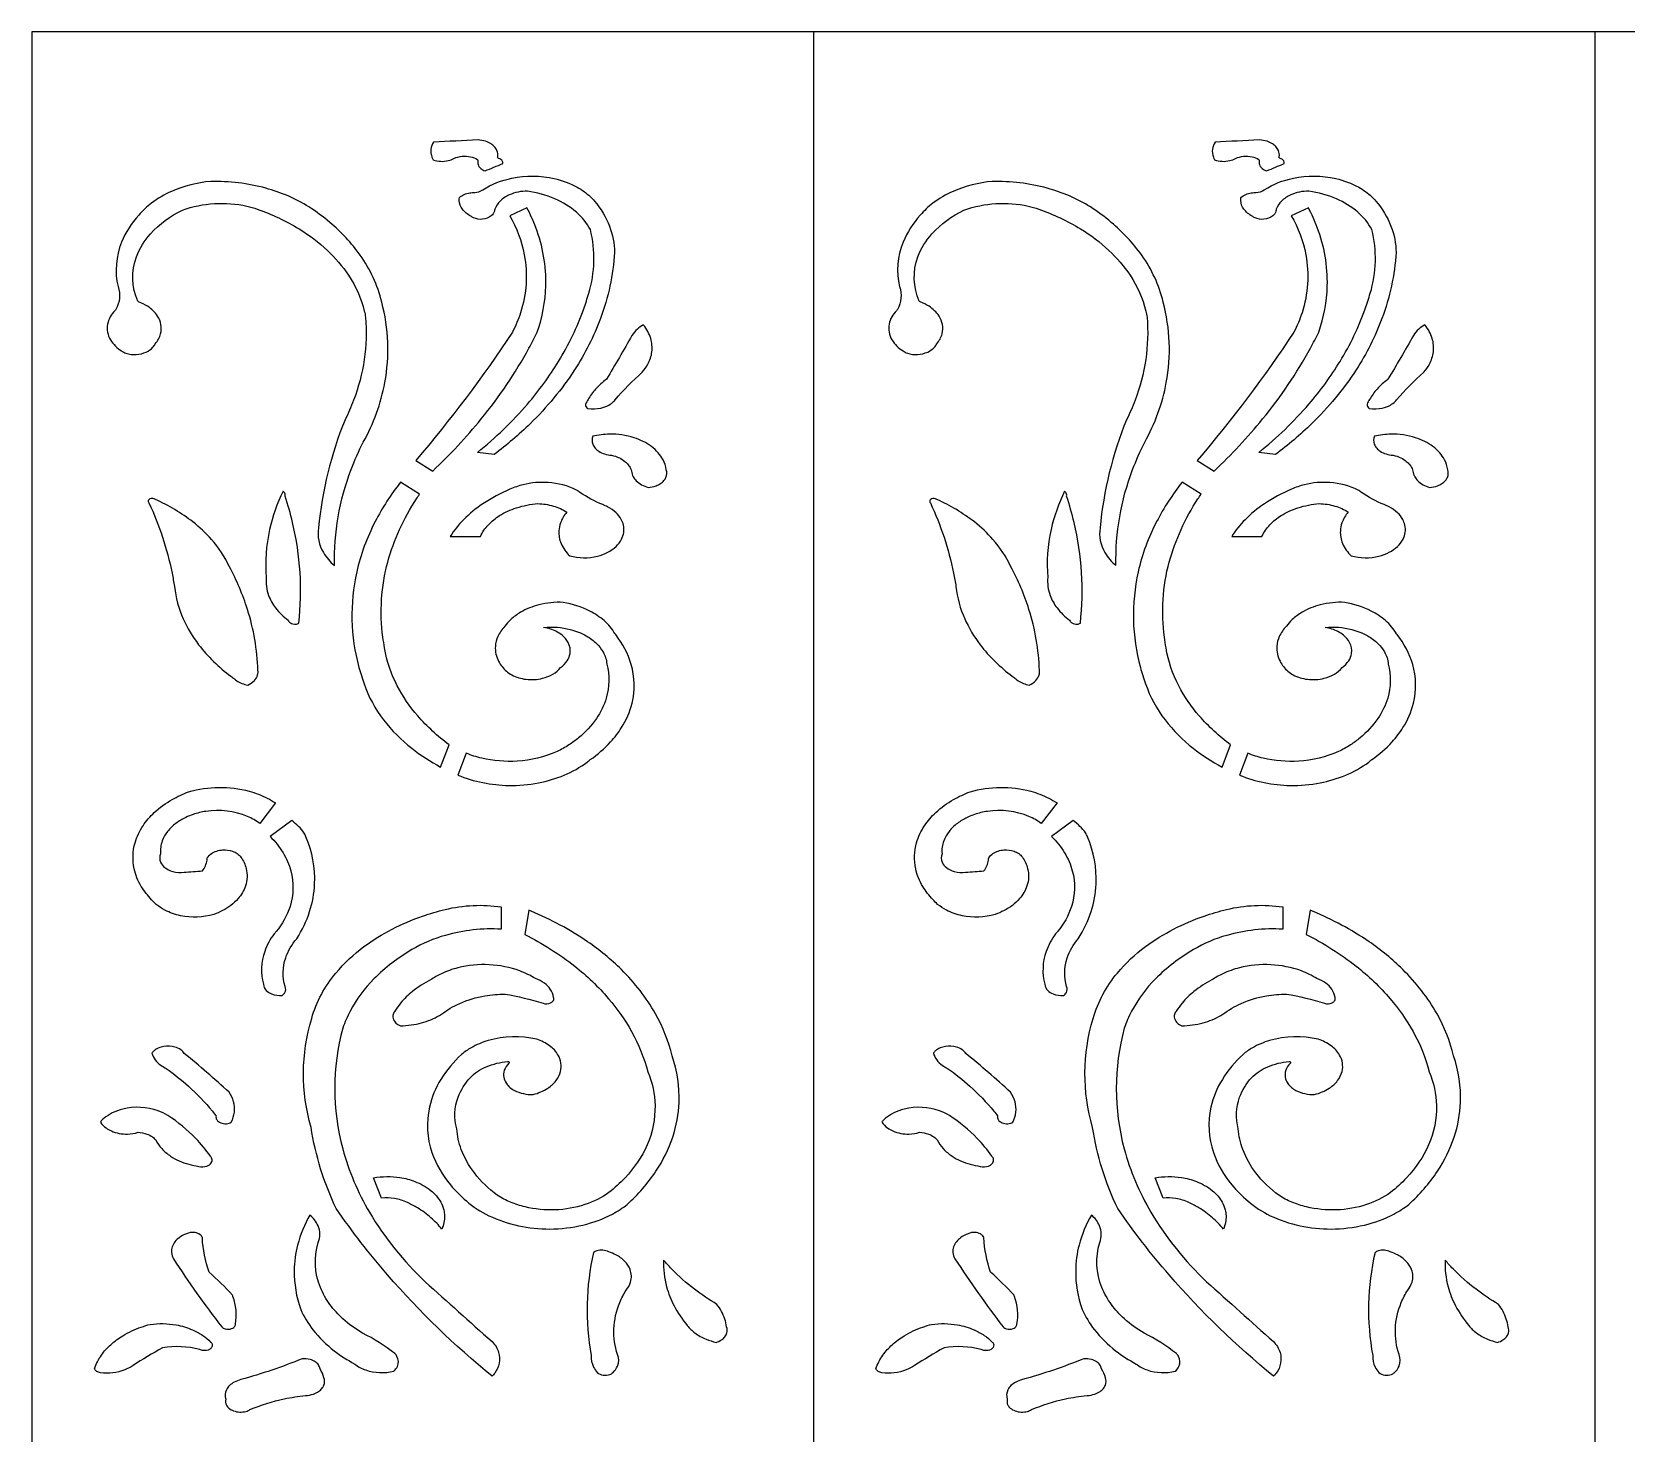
# Model space of a CAD drawing. Header units: millimetres. Extents: x -125 to 875, y -733 to 1267.
# Drawn here: x -125 to 385, y 819 to 1267 of the extents above; entities that cross this region are included whole.
import ezdxf

# ---------------------------------------------------------------- set-up
doc = ezdxf.new("R2010")
doc.units = ezdxf.units.MM
doc.layers.add('Image_1', color=70, linetype='Continuous')

msp = doc.modelspace()

# ---------------------------------------------------------------- linework, layer by layer
at = {"layer": 'Image_1'}
for p, q in [((125, 1267), (125, -733)), ((375, 1267), (375, -733))]:
    msp.add_line(p, q, dxfattribs=at)
msp.add_lwpolyline([(625, 1267), (375, 1267), (125, 1267), (-125, 1267), (-125, -733), (125, -733), (375, -733), (625, -733), (875, -733), (875, 1267)], close=True, dxfattribs=at)
for points in [[(3.49, 1231.68, 0.110267), (2.67, 1229.46, 0.126477), (2.99, 1226.87, 0.036632), (3.36, 1226.08, 0.149566), (8.21, 1225.81, 0.071802), (10.02, 1226.52, -0.153891), (15.33, 1227.01, -0.079981), (17.51, 1226.2, -0.210992), (17.64, 1225.55, 0.161896), (17.87, 1224.18, 0.100967), (18.59, 1223.3, 0.089523), (19.98, 1222.52, 0.008047), (25.64, 1224.89, 0.196588), (25.49, 1225.72, 0.105199), (25.05, 1226.18, 0.083709), (24.32, 1226.52, -0.141874), (24.06, 1226.72, -0.261528), (24.02, 1227.05, 0.147889), (23.77, 1229.03, 0.086127), (22.93, 1230.29, 0.059956), (21.92, 1231.13, 0.068041), (20.13, 1231.98, 0.066802), (17.72, 1232.41, 0.003026)], [(253.49, 1231.68, 0.110267), (252.67, 1229.46, 0.126477), (252.99, 1226.87, 0.036632), (253.36, 1226.08, 0.149566), (258.21, 1225.81, 0.071802), (260.02, 1226.52, -0.153891), (265.33, 1227.01, -0.079981), (267.51, 1226.2, -0.210992), (267.64, 1225.55, 0.161896), (267.87, 1224.18, 0.100967), (268.59, 1223.3, 0.089523), (269.98, 1222.52, 0.008047), (275.64, 1224.89, 0.196588), (275.49, 1225.72, 0.105199), (275.05, 1226.18, 0.083709), (274.32, 1226.52, -0.141874), (274.06, 1226.72, -0.261528), (274.02, 1227.05, 0.147889), (273.77, 1229.03, 0.086127), (272.93, 1230.29, 0.059956), (271.92, 1231.13, 0.068041), (270.13, 1231.98, 0.066802), (267.72, 1232.41, 0.003026)], [(-98.43, 1177.74, 0.15964), (-100.78, 1173.46, 0.188024), (-99.86, 1168.43, 0.113484), (-96.3, 1164.89, 0.028076), (-94.93, 1164.13, 0.174756), (-88.4, 1164.55, 0.098554), (-86.29, 1166.05, 0.077747), (-85.51, 1167.21, 0.115523), (-83.82, 1170.37, 0.212292), (-84.79, 1176.04, 0.106986), (-87.99, 1179.17, 0.054094), (-90.86, 1180.59, -0.235541), (-91.12, 1180.81, -0.194548), (-91.56, 1195.04, -0.090612), (-87.09, 1202.37, -0.091328), (-76.84, 1209.95, -0.141799), (-56.24, 1211.24, -0.038496), (-52.9, 1210.28, -0.052629), (-39.52, 1203.96, -0.050739), (-30.47, 1197.07, -0.054986), (-23.7, 1189.1, -0.089411), (-18.65, 1177.64, -0.015208), (-18.24, 1175.65, -0.111285), (-22.08, 1149.09, -0.025448), (-24.82, 1142.86, 0.074334), (-33.28, 1108.29, 0.177821), (-31.74, 1100.36, 0.082667), (-28.2, 1096.21, -0.095969), (-22.88, 1126.9, -0.026808), (-19, 1135.7, 0.08299), (-12.09, 1154.77, 0.110862), (-13.09, 1180.52, 0.096364), (-19.97, 1195.53, 0.063916), (-29.71, 1206.05, 0.030623), (-36.35, 1210.96, 0.074103), (-50.19, 1216.97, 0.071426), (-67.8, 1219.13, 0.082004), (-80.33, 1215.95, 0.056977), (-86.76, 1212.19, 0.058011), (-90.79, 1208.33, 0.087737), (-96.31, 1199.68, 0.155172), (-97.44, 1185.48, -0.221956), (-98.13, 1178.19, -0.060564)], [(19.25, 1216.48, -0.089065), (28.55, 1220.18, -0.106345), (42.11, 1220.06, -0.071452), (49.45, 1217.3, -0.05776), (53.66, 1214.26, -0.037183), (54.97, 1212.86, -0.082019), (59.78, 1204.8, -0.089705), (61.42, 1196.42, -0.072415), (56.89, 1175.24, -0.053728), (48.62, 1158.84, -0.055479), (34.4, 1141.62, -0.031633), (22.85, 1131.72), (17.54, 1132.44, 0.04591), (33.53, 1147.89, 0.039673), (43.49, 1161.55, 0.052074), (51.53, 1178.34, 0.015428), (53.14, 1183.35, 0.136106), (53.66, 1203.71, 0.094954), (49.18, 1209.29, 0.077046), (42.31, 1213.55, 0.065384), (33.51, 1216.03, 0.108568), (27.7, 1214.81, 0.086012), (24.78, 1212.84, 0.110294), (23.1, 1210.24, 0.040332), (22.94, 1209.62, -0.169192), (21.97, 1208.12, -0.141817), (19.15, 1207.03, -0.123283), (16.31, 1207.47, -0.063544), (15.37, 1208.04, -0.110591), (12.73, 1210.23, -0.157514), (11.72, 1213.08, -0.049264), (11.79, 1213.98, -0.14882), (15.08, 1215.5, -0.05339), (16.65, 1215.55, 0.116887)], [(151.57, 1177.74, 0.15964), (149.22, 1173.46, 0.188024), (150.14, 1168.43, 0.113484), (153.7, 1164.89, 0.028076), (155.07, 1164.13, 0.174756), (161.6, 1164.55, 0.098554), (163.71, 1166.05, 0.077747), (164.49, 1167.21, 0.115523), (166.18, 1170.37, 0.212292), (165.21, 1176.04, 0.106986), (162.01, 1179.17, 0.054094), (159.14, 1180.59, -0.235541), (158.88, 1180.81, -0.194548), (158.44, 1195.04, -0.090612), (162.91, 1202.37, -0.091328), (173.16, 1209.95, -0.141799), (193.76, 1211.24, -0.038496), (197.1, 1210.28, -0.052629), (210.48, 1203.96, -0.050739), (219.53, 1197.07, -0.054986), (226.3, 1189.1, -0.089411), (231.35, 1177.64, -0.015208), (231.76, 1175.65, -0.111285), (227.92, 1149.09, -0.025448), (225.18, 1142.86, 0.074334), (216.72, 1108.29, 0.177821), (218.26, 1100.36, 0.082667), (221.8, 1096.21, -0.095969), (227.12, 1126.9, -0.026808), (231, 1135.7, 0.08299), (237.91, 1154.77, 0.110862), (236.91, 1180.52, 0.096364), (230.03, 1195.53, 0.063916), (220.29, 1206.05, 0.030623), (213.65, 1210.96, 0.074103), (199.81, 1216.97, 0.071426), (182.2, 1219.13, 0.082004), (169.67, 1215.95, 0.056977), (163.24, 1212.19, 0.058011), (159.21, 1208.33, 0.087737), (153.69, 1199.68, 0.155172), (152.56, 1185.48, -0.221956), (151.87, 1178.19, -0.060564)], [(269.25, 1216.48, -0.089065), (278.55, 1220.18, -0.106345), (292.11, 1220.06, -0.071452), (299.45, 1217.3, -0.05776), (303.66, 1214.26, -0.037183), (304.97, 1212.86, -0.082019), (309.78, 1204.8, -0.089705), (311.42, 1196.42, -0.072415), (306.89, 1175.24, -0.053728), (298.62, 1158.84, -0.055479), (284.4, 1141.62, -0.031633), (272.85, 1131.72), (267.54, 1132.44, 0.04591), (283.53, 1147.89, 0.039673), (293.49, 1161.55, 0.052074), (301.53, 1178.34, 0.015428), (303.14, 1183.35, 0.136106), (303.66, 1203.71, 0.094954), (299.18, 1209.29, 0.077046), (292.31, 1213.55, 0.065384), (283.51, 1216.03, 0.108568), (277.7, 1214.81, 0.086012), (274.78, 1212.84, 0.110294), (273.1, 1210.24, 0.040332), (272.94, 1209.62, -0.169192), (271.97, 1208.12, -0.141817), (269.15, 1207.03, -0.123283), (266.31, 1207.47, -0.063544), (265.37, 1208.04, -0.110591), (262.73, 1210.23, -0.157514), (261.72, 1213.08, -0.049264), (261.79, 1213.98, -0.14882), (265.08, 1215.5, -0.05339), (266.65, 1215.55, 0.116887)], [(27.86, 1208.18, -0.08513), (32.52, 1195.68, -0.126091), (31.32, 1177.14, -0.040789), (28.72, 1170.89, -0.030613), (-2.2, 1129.87), (3.22, 1126.47, 0.033616), (18.73, 1143.13, 0.046805), (34.02, 1165.81, 0.010413), (36.67, 1170.93, 0.077779), (39.41, 1185.68, 0.096863), (36.21, 1204.4, 0.031829), (33.35, 1210.71)], [(277.86, 1208.18, -0.08513), (282.52, 1195.68, -0.126091), (281.32, 1177.14, -0.040789), (278.72, 1170.89, -0.030613), (247.8, 1129.87), (253.22, 1126.47, 0.033616), (268.73, 1143.13, 0.046805), (284.02, 1165.81, 0.010413), (286.67, 1170.93, 0.077779), (289.41, 1185.68, 0.096863), (286.21, 1204.4, 0.031829), (283.35, 1210.71)], [(52.84, 1146.49, 0.093973), (57.01, 1146.62, 0.071978), (59.58, 1147.58, 0.067093), (61.11, 1148.71, 0.02955), (61.59, 1149.23, -0.037813), (70.28, 1158.1, 0.057946), (72.05, 1160.62, 0.097455), (73.34, 1164.62, 0.102848), (72.97, 1168.92, 0.093443), (70.69, 1173.18), (70.62, 1173.26, 0.054639), (68.69, 1171.89, 0.081138), (66.97, 1169.85, -0.007555), (58.79, 1155.84, 0.046705), (55.32, 1152.65, 0.050167), (52.91, 1149.36, 0.02265), (52.12, 1147.87, 0.199552), (52.35, 1146.96, 0.091391)], [(302.84, 1146.49, 0.093973), (307.01, 1146.62, 0.071978), (309.58, 1147.58, 0.067093), (311.11, 1148.71, 0.02955), (311.59, 1149.23, -0.037813), (320.28, 1158.1, 0.057946), (322.05, 1160.62, 0.097455), (323.34, 1164.62, 0.102848), (322.97, 1168.92, 0.093443), (320.69, 1173.18), (320.62, 1173.26, 0.054639), (318.69, 1171.89, 0.081138), (316.97, 1169.85, -0.007555), (308.79, 1155.84, 0.046705), (305.32, 1152.65, 0.050167), (302.91, 1149.36, 0.02265), (302.12, 1147.87, 0.199552), (302.35, 1146.96, 0.091391)], [(60.47, 1131.54, -0.057887), (62.97, 1130.67, -0.056768), (64.69, 1129.56, -0.052852), (65.78, 1128.47, -0.062664), (66.53, 1127.23, -0.041518), (66.82, 1126.43, 0.105275), (67.38, 1124.61, 0.070793), (68.34, 1123.35, 0.07152), (70.05, 1122.08, 0.056823), (72.14, 1121.22, 0.078487), (74.7, 1121.74, 0.055454), (76.1, 1122.46, 0.068734), (77.2, 1123.42, 0.071921), (77.83, 1124.43, 0.187538), (77.94, 1126.83, 0.088772), (76.91, 1130.08, 0.059001), (75.36, 1132.32, 0.050863), (73.22, 1134.29, 0.04558), (70.57, 1135.93, 0.038455), (67.63, 1137.14, 0.081453), (59.78, 1138.26, 0.055838), (54.46, 1137.57, 0.188443), (54.43, 1135.06, 0.091293), (55.21, 1133.77, 0.069067), (56.36, 1132.79, 0.069057), (58.19, 1131.94, 0.0638)], [(310.47, 1131.54, -0.057887), (312.97, 1130.67, -0.056768), (314.69, 1129.56, -0.052852), (315.78, 1128.47, -0.062664), (316.53, 1127.23, -0.041518), (316.82, 1126.43, 0.105275), (317.38, 1124.61, 0.070793), (318.34, 1123.35, 0.07152), (320.05, 1122.08, 0.056823), (322.14, 1121.22, 0.078487), (324.7, 1121.74, 0.055454), (326.1, 1122.46, 0.068734), (327.2, 1123.42, 0.071921), (327.83, 1124.43, 0.187538), (327.94, 1126.83, 0.088772), (326.91, 1130.08, 0.059001), (325.36, 1132.32, 0.050863), (323.22, 1134.29, 0.04558), (320.57, 1135.93, 0.038455), (317.63, 1137.14, 0.081453), (309.78, 1138.26, 0.055838), (304.46, 1137.57, 0.188443), (304.43, 1135.06, 0.091293), (305.21, 1133.77, 0.069067), (306.36, 1132.79, 0.069057), (308.19, 1131.94, 0.0638)], [(8.46, 1038.89, -0.054957), (-1.56, 1048.12, -0.057597), (-8.11, 1057.75, -0.078164), (-12.19, 1069.84, -0.006724), (-12.71, 1073.25, -0.098911), (-11.16, 1097.34, -0.077701), (-1.99, 1117.54, -0.005966), (-0.97, 1119.06), (-7.03, 1122.9, 0.048899), (-15.18, 1110.27, 0.064722), (-21.09, 1094.18, 0.122448), (-20.39, 1063.63, 0.018773), (-18.72, 1058.37, 0.082454), (-12.5, 1046.82, 0.063246), (-3.48, 1037.76, 0.042867), (5.74, 1031.74)], [(18.48, 1105.53, -0.081858), (21.06, 1109.29, -0.062938), (24.6, 1112.18, -0.063371), (30.02, 1114.69, -0.059693), (36.83, 1116.02, -0.067383), (41.84, 1115.26, -0.079232), (46.12, 1113.29, 0.094889), (44.09, 1109.84, 0.06961), (43.58, 1107.33, 0.111251), (44.27, 1103.29, 0.099375), (47.04, 1099.32, 0.128005), (55.94, 1099.23, 0.05619), (59.22, 1100.47, 0.067281), (61.87, 1102.33, 0.082797), (63.63, 1104.63, 0.177124), (64.23, 1109.15, 0.068978), (63.52, 1110.99, 0.077775), (61.89, 1113.09, 0.069553), (59.19, 1114.99, 0.029101), (57.61, 1115.7, -0.055639), (50.31, 1119.63, -0.009316), (49.27, 1120.38, 0.094701), (40.18, 1122.77, 0.077466), (32.12, 1122.09, 0.047611), (27.95, 1120.63, 0.049141), (19.27, 1115.97, 0.048807), (13.12, 1110.89, 0.052982), (8.82, 1105.53)], [(258.46, 1038.89, -0.054957), (248.44, 1048.12, -0.057597), (241.89, 1057.75, -0.078164), (237.81, 1069.84, -0.006724), (237.29, 1073.25, -0.098911), (238.84, 1097.34, -0.077701), (248.01, 1117.54, -0.005966), (249.03, 1119.06), (242.97, 1122.9, 0.048899), (234.82, 1110.27, 0.064722), (228.91, 1094.18, 0.122448), (229.61, 1063.63, 0.018773), (231.28, 1058.37, 0.082454), (237.5, 1046.82, 0.063246), (246.52, 1037.76, 0.042867), (255.74, 1031.74)], [(268.48, 1105.53, -0.081858), (271.06, 1109.29, -0.062938), (274.6, 1112.18, -0.063371), (280.02, 1114.69, -0.059693), (286.83, 1116.02, -0.067383), (291.84, 1115.26, -0.079232), (296.12, 1113.29, 0.094889), (294.09, 1109.84, 0.06961), (293.58, 1107.33, 0.111251), (294.27, 1103.29, 0.099375), (297.04, 1099.32, 0.128005), (305.94, 1099.23, 0.05619), (309.22, 1100.47, 0.067281), (311.87, 1102.33, 0.082797), (313.63, 1104.63, 0.177124), (314.23, 1109.15, 0.068978), (313.52, 1110.99, 0.077775), (311.89, 1113.09, 0.069553), (309.19, 1114.99, 0.029101), (307.61, 1115.7, -0.055639), (300.31, 1119.63, -0.009316), (299.27, 1120.38, 0.094701), (290.18, 1122.77, 0.077466), (282.12, 1122.09, 0.047611), (277.95, 1120.63, 0.049141), (269.27, 1115.97, 0.048807), (263.12, 1110.89, 0.052982), (258.82, 1105.53)], [(-85.48, 1117.35, 0.303328), (-87.28, 1117.52, 0.120825), (-87.63, 1117.25, 0.370747), (-87.57, 1116.3, -0.058764), (-80.17, 1093.83, -0.011235), (-79.39, 1089.48, 0.074727), (-76.58, 1079.18, 0.057263), (-71.67, 1070.89, 0.066797), (-61.36, 1060.79, 0.00594), (-60.23, 1059.96, 0.11659), (-56.89, 1058.18, 0.025508), (-55.93, 1057.98, 0.095848), (-53.82, 1059.46, 0.120749), (-52.79, 1061.24, 0.099627), (-52.68, 1062.68, 0.067735), (-56.03, 1082.19, 0.045689), (-61.79, 1095.84, 0.071798), (-67.54, 1104.55, 0.044754), (-73.47, 1110.16, 0.059596)], [(-39.59, 1077.74, 0.085377), (-41.6, 1110, 0.021843), (-43.97, 1118.38, 0.219254), (-44.27, 1119.62, 0.059344), (-44.61, 1119.98, 0.060306), (-48.97, 1107.72, 0.076667), (-50, 1092.44, 0.112935), (-49.26, 1086.64, 0.072545), (-47.05, 1082.65, 0.068547), (-43.01, 1078.71, 0.161991), (-42.32, 1077.91, 0.160698), (-40.55, 1077.48, 0.096034)], [(164.52, 1117.35, 0.303328), (162.72, 1117.52, 0.120825), (162.37, 1117.25, 0.370747), (162.43, 1116.3, -0.058764), (169.83, 1093.83, -0.011235), (170.61, 1089.48, 0.074727), (173.42, 1079.18, 0.057263), (178.33, 1070.89, 0.066797), (188.64, 1060.79, 0.00594), (189.77, 1059.96, 0.11659), (193.11, 1058.18, 0.025508), (194.07, 1057.98, 0.095848), (196.18, 1059.46, 0.120749), (197.21, 1061.24, 0.099627), (197.32, 1062.68, 0.067735), (193.97, 1082.19, 0.045689), (188.21, 1095.84, 0.071798), (182.46, 1104.55, 0.044754), (176.53, 1110.16, 0.059596)], [(210.41, 1077.74, 0.085377), (208.4, 1110, 0.021843), (206.03, 1118.38, 0.219254), (205.73, 1119.62, 0.059344), (205.39, 1119.98, 0.060306), (201.03, 1107.72, 0.076667), (200, 1092.44, 0.112935), (200.74, 1086.64, 0.072545), (202.95, 1082.65, 0.068547), (206.99, 1078.71, 0.161991), (207.68, 1077.91, 0.160698), (209.45, 1077.48, 0.096034)], [(13.94, 1036.15), (11.28, 1029.15, 0.09224), (27.54, 1025.85, 0.051859), (37.1, 1026.69, 0.052476), (45.29, 1029.15, 0.06521), (52.65, 1033.33, 0.010468), (53.62, 1034.1, 0.055445), (60.15, 1039.79, 0.045156), (63.62, 1044.35, 0.082379), (66.98, 1052.17, 0.130872), (66.73, 1064.59, 0.092097), (61.79, 1074.1), (61.58, 1074.36, 0.081564), (58.04, 1078.58, 0.059306), (53.48, 1081.65, 0.073527), (44.99, 1084.44, 0.074215), (37.15, 1083.62, 0.070612), (31.34, 1081.26, 0.054372), (28.19, 1078.92, 0.05147), (26.32, 1076.77, 0.088505), (24.05, 1073.51, 0.08946), (23.26, 1070.39, 0.139758), (24.31, 1065.57, 0.087314), (26.79, 1062.37, 0.057734), (28.52, 1061.22, 0.088166), (33.06, 1059.82, 0.092658), (38.4, 1060.14, 0.074688), (41.66, 1061.46, 0.099853), (44.14, 1063.6, 0.09158), (46.25, 1065.76, 0.109071), (47.16, 1068.06, 0.167743), (46.54, 1071.63, 0.101777), (44.59, 1073.95, 0.090152), (40.88, 1075.91, 0.039388), (38.72, 1076.42, -0.0866), (47.25, 1075.76, -0.064956), (52.35, 1073.72, -0.066726), (55.68, 1071.2, -0.06473), (57.71, 1068.56, -0.107955), (58.92, 1064.7, -0.135593), (58.74, 1053.81, -0.075919), (55.6, 1047.27, -0.06848), (49.88, 1041.08, -0.029144), (46.81, 1038.81, -0.037814), (43.02, 1036.72, -0.088851), (30.25, 1033.61, -0.073327), (18.91, 1034.57, -0.037957)], [(263.94, 1036.15), (261.28, 1029.15, 0.09224), (277.54, 1025.85, 0.051859), (287.1, 1026.69, 0.052476), (295.29, 1029.15, 0.06521), (302.65, 1033.33, 0.010468), (303.62, 1034.1, 0.055445), (310.15, 1039.79, 0.045156), (313.62, 1044.35, 0.082379), (316.98, 1052.17, 0.130872), (316.73, 1064.59, 0.092097), (311.79, 1074.1), (311.58, 1074.36, 0.081564), (308.04, 1078.58, 0.059306), (303.48, 1081.65, 0.073527), (294.99, 1084.44, 0.074215), (287.15, 1083.62, 0.070612), (281.34, 1081.26, 0.054372), (278.19, 1078.92, 0.05147), (276.32, 1076.77, 0.088505), (274.05, 1073.51, 0.08946), (273.26, 1070.39, 0.139758), (274.31, 1065.57, 0.087314), (276.79, 1062.37, 0.057734), (278.52, 1061.22, 0.088166), (283.06, 1059.82, 0.092658), (288.4, 1060.14, 0.074688), (291.66, 1061.46, 0.099853), (294.14, 1063.6, 0.09158), (296.25, 1065.76, 0.109071), (297.16, 1068.06, 0.167743), (296.54, 1071.63, 0.101777), (294.59, 1073.95, 0.090152), (290.88, 1075.91, 0.039388), (288.72, 1076.42, -0.0866), (297.25, 1075.76, -0.064956), (302.35, 1073.72, -0.066726), (305.68, 1071.2, -0.06473), (307.71, 1068.56, -0.107955), (308.92, 1064.7, -0.135593), (308.74, 1053.81, -0.075919), (305.6, 1047.27, -0.06848), (299.88, 1041.08, -0.029144), (296.81, 1038.81, -0.037814), (293.02, 1036.72, -0.088851), (280.25, 1033.61, -0.073327), (268.91, 1034.57, -0.037957)], [(-47.05, 1020.23), (-52.08, 1013.67, 0.059479), (-56.02, 1015.94, 0.135698), (-69.33, 1017.54, 0.04559), (-73.44, 1016.55, 0.027667), (-75.77, 1015.61, 0.048701), (-78.93, 1013.71, 0.064552), (-81.61, 1011.1, 0.076088), (-83.29, 1008.11, 0.11284), (-83.84, 1003.98, 0.207076), (-83.81, 1001.27, 0.121353), (-82.45, 999.57, 0.09827), (-79.94, 998.33, 0.100166), (-76.33, 998.09, 0.006338), (-70.45, 998.5, 0.117704), (-68.97, 1001.97, 0.022626), (-68.89, 1002.66, -0.103264), (-67.58, 1004.04, -0.125183), (-64.02, 1005.22, -0.103859), (-60.78, 1004.79, -0.0629), (-59.3, 1004.04, -0.095556), (-58.14, 1002.89, -0.094581), (-56.46, 999.25, -0.142491), (-56.68, 993.67, -0.097268), (-59.04, 989.63, -0.050581), (-61.35, 987.47, -0.073056), (-66.81, 984.55, -0.121424), (-77.44, 984.17, -0.070182), (-82.43, 985.93, -0.056137), (-85.24, 987.8, -0.042541), (-86.71, 989.29, -0.059628), (-90.01, 993.54, -0.084016), (-92.27, 999.18, -0.123467), (-92, 1007.52, -0.077992), (-89.44, 1012.97, -0.058495), (-85.86, 1017.16, -0.058396), (-80.15, 1021.34, -0.038783), (-74.87, 1023.81, -0.06836), (-65.2, 1025.23, -0.069094), (-55.48, 1023.99, -0.051204), (-49.69, 1021.77, -0.029346)], [(202.95, 1020.23), (197.92, 1013.67, 0.059479), (193.98, 1015.94, 0.135698), (180.67, 1017.54, 0.04559), (176.56, 1016.55, 0.027667), (174.23, 1015.61, 0.048701), (171.07, 1013.71, 0.064552), (168.39, 1011.1, 0.076088), (166.71, 1008.11, 0.11284), (166.16, 1003.98, 0.207076), (166.19, 1001.27, 0.121353), (167.55, 999.57, 0.09827), (170.06, 998.33, 0.100166), (173.67, 998.09, 0.006338), (179.55, 998.5, 0.117704), (181.03, 1001.97, 0.022626), (181.11, 1002.66, -0.103264), (182.42, 1004.04, -0.125183), (185.98, 1005.22, -0.103859), (189.22, 1004.79, -0.0629), (190.7, 1004.04, -0.095556), (191.86, 1002.89, -0.094581), (193.54, 999.25, -0.142491), (193.32, 993.67, -0.097268), (190.96, 989.63, -0.050581), (188.65, 987.47, -0.073056), (183.19, 984.55, -0.121424), (172.56, 984.17, -0.070182), (167.57, 985.93, -0.056137), (164.76, 987.8, -0.042541), (163.29, 989.29, -0.059628), (159.99, 993.54, -0.084016), (157.73, 999.18, -0.123467), (158, 1007.52, -0.077992), (160.56, 1012.97, -0.058495), (164.14, 1017.16, -0.058396), (169.85, 1021.34, -0.038783), (175.13, 1023.81, -0.06836), (184.8, 1025.23, -0.069094), (194.52, 1023.99, -0.051204), (200.31, 1021.77, -0.029346)], [(-41.88, 1014.58), (-48.79, 1009.51, -0.059393), (-44.65, 1004.3, -0.071913), (-42.16, 998.52, -0.143646), (-42.42, 987.08, -0.091587), (-46.86, 979.09, -0.008817), (-47.49, 978.35, 0.077128), (-50.53, 972.74, 0.151919), (-50.95, 962.2, 0.172335), (-50.02, 960.27, 0.104695), (-48.33, 959.14, 0.116319), (-44.98, 958.62, 0.118521), (-44.05, 959.61, 0.241481), (-43.98, 961.47, -0.152981), (-43.81, 970.66, -0.093098), (-40.27, 976.8, 0.062877), (-36.16, 985.47, 0.066776), (-34.54, 994.3, 0.111102), (-37.32, 1009.37, 0.009199), (-37.87, 1010.61, 0.07999)], [(208.12, 1014.58), (201.21, 1009.51, -0.059393), (205.35, 1004.3, -0.071913), (207.84, 998.52, -0.143646), (207.58, 987.08, -0.091587), (203.14, 979.09, -0.008817), (202.51, 978.35, 0.077128), (199.47, 972.74, 0.151919), (199.05, 962.2, 0.172335), (199.98, 960.27, 0.104695), (201.67, 959.14, 0.116319), (205.02, 958.62, 0.118521), (205.95, 959.61, 0.241481), (206.02, 961.47, -0.152981), (206.19, 970.66, -0.093098), (209.73, 976.8, 0.062877), (213.84, 985.47, 0.066776), (215.46, 994.3, 0.111102), (212.68, 1009.37, 0.009199), (212.13, 1010.61, 0.07999)], [(25.17, 979.84, 0.084028), (7.32, 977.88, 0.067257), (-3.44, 973.3, 0.064616), (-15.57, 963.95, 0.073833), (-23.18, 953.64, 0.039463), (-25.54, 948.17, 0.132085), (-25.57, 909.54, 0.06547), (-17.02, 889.26, 0.067942), (0.8, 867.03, 0.000925), (22.2, 847.86, -0.123426), (24.32, 844.38, -0.230352), (23.09, 837.79, -0.034525), (22.23, 836.77, -0.042638), (-11.2, 869.19, -0.028002), (-27.64, 890.46, -0.07434), (-35.67, 916.43, -0.145875), (-35.49, 951.31, -0.104466), (-27.76, 965.8, -0.058643), (-18.76, 974.3, -0.075458), (-0.01, 984.02, -0.021133), (7.18, 986.15, -0.096863), (25.17, 986.98)], [(10.92, 915.96, -0.156835), (11.37, 926.08, -0.088613), (15.16, 932.31, -0.095635), (20.34, 935.79, -0.077895), (27.18, 937.53, -0.291366), (27.65, 937.28, -0.326567), (27.59, 936.94, 0.125417), (26.12, 934.68, 0.240178), (26.79, 930.49, 0.124462), (29.35, 928.27, 0.131498), (35.36, 926.96, 0.081729), (40.05, 928.97, 0.079414), (42.7, 931.39, 0.109989), (44.13, 934.3, 0.19774), (43.34, 939.56, 0.105602), (40.63, 942.53, 0.077588), (36.53, 944.62, 0.128905), (20.96, 944.21, 0.057579), (15.48, 941.88, 0.045985), (12.46, 939.76, 0.068526), (5.83, 931.79, 0.084641), (2.19, 922.86, 0.136632), (2.96, 908.38, 0.092155), (8.9, 897.99, 0.043539), (13.99, 892.91, 0.06507), (21.18, 888.16, 0.111366), (40.66, 883.9, 0.056244), (51.28, 885.17, 0.063062), (60.72, 888.7, 0.044198), (65.47, 891.78, 0.061696), (74.65, 902.4, 0.066095), (80, 913.33, 0.06976), (82.03, 924.39, 0.092522), (79.81, 939.29, 0.06781), (74.52, 952.73, 0.070017), (63.57, 966.93, 0.043278), (52.78, 975.83, 0.050633), (34.72, 985.59), (33.93, 985.91), (32.66, 978.19, -0.049378), (48.64, 968.02, -0.048397), (59.49, 957.61, -0.048071), (66.84, 947.07, -0.064192), (72.04, 934.16, -0.094395), (74.35, 923.4, -0.106743), (71.83, 910.84, -0.084542), (64.76, 900.29, -0.037472), (59.61, 895.59, -0.079356), (51.93, 891.71, -0.138679), (32.76, 890.99, -0.038383), (28.11, 892.48, -0.043915), (23.88, 894.68, -0.068845), (16.55, 901.85, -0.075401), (12.37, 909.38, -0.068236)], [(275.17, 979.84, 0.084028), (257.32, 977.88, 0.067257), (246.56, 973.3, 0.064616), (234.43, 963.95, 0.073833), (226.82, 953.64, 0.039463), (224.46, 948.17, 0.132085), (224.43, 909.54, 0.06547), (232.98, 889.26, 0.067942), (250.8, 867.03, 0.000925), (272.2, 847.86, -0.123426), (274.32, 844.38, -0.230352), (273.09, 837.79, -0.034525), (272.23, 836.77, -0.042638), (238.8, 869.19, -0.028002), (222.36, 890.46, -0.07434), (214.33, 916.43, -0.145875), (214.51, 951.31, -0.104466), (222.24, 965.8, -0.058643), (231.24, 974.3, -0.075458), (249.99, 984.02, -0.021133), (257.18, 986.15, -0.096863), (275.17, 986.98)], [(260.92, 915.96, -0.156835), (261.37, 926.08, -0.088613), (265.16, 932.31, -0.095635), (270.34, 935.79, -0.077895), (277.18, 937.53, -0.291366), (277.65, 937.28, -0.326567), (277.59, 936.94, 0.125417), (276.12, 934.68, 0.240178), (276.79, 930.49, 0.124462), (279.35, 928.27, 0.131498), (285.36, 926.96, 0.081729), (290.05, 928.97, 0.079414), (292.7, 931.39, 0.109989), (294.13, 934.3, 0.19774), (293.34, 939.56, 0.105602), (290.63, 942.53, 0.077588), (286.53, 944.62, 0.128905), (270.96, 944.21, 0.057579), (265.48, 941.88, 0.045985), (262.46, 939.76, 0.068526), (255.83, 931.79, 0.084641), (252.19, 922.86, 0.136632), (252.96, 908.38, 0.092155), (258.9, 897.99, 0.043539), (263.99, 892.91, 0.06507), (271.18, 888.16, 0.111366), (290.66, 883.9, 0.056244), (301.28, 885.17, 0.063062), (310.72, 888.7, 0.044198), (315.47, 891.78, 0.061696), (324.65, 902.4, 0.066095), (330, 913.33, 0.06976), (332.03, 924.39, 0.092522), (329.81, 939.29, 0.06781), (324.52, 952.73, 0.070017), (313.57, 966.93, 0.043278), (302.78, 975.83, 0.050633), (284.72, 985.59), (283.93, 985.91), (282.66, 978.19, -0.049378), (298.64, 968.02, -0.048397), (309.49, 957.61, -0.048071), (316.84, 947.07, -0.064192), (322.04, 934.16, -0.094395), (324.35, 923.4, -0.106743), (321.83, 910.84, -0.084542), (314.76, 900.29, -0.037472), (309.61, 895.59, -0.079356), (301.93, 891.71, -0.138679), (282.76, 890.99, -0.038383), (278.11, 892.48, -0.043915), (273.88, 894.68, -0.068845), (266.55, 901.85, -0.075401), (262.37, 909.38, -0.068236)], [(-7.08, 948.94, 0.061638), (-0.33, 949.9, 0.06771), (5.37, 952.24, 0.008655), (5.99, 952.61, -0.061809), (11.89, 956.1, -0.059462), (19.93, 958.51, -0.041742), (26.36, 959.09, -0.02764), (38.55, 956.16, 0.199369), (40.92, 956.25, 0.096455), (41.64, 956.78, 0.261504), (41.89, 957.97), (41.89, 957.98, 0.125811), (40.84, 960.67, 0.086537), (38.94, 962.58, 0.070348), (36.09, 964.05, 0.050527), (31.14, 966.49, 0.149217), (11.3, 967.48, 0.047053), (6.01, 965.61, 0.040596), (2.49, 963.61, 0.051934), (-3.25, 959.93, 0.050995), (-7.04, 956.2, 0.035227), (-8.9, 953.61, -0.055543), (-9.04, 953.41, 0.126586), (-9.54, 952.22, 0.192638), (-9.05, 950.37, 0.096139), (-7.95, 949.37, 0.048226)], [(242.92, 948.94, 0.061638), (249.67, 949.9, 0.06771), (255.37, 952.24, 0.008655), (255.99, 952.61, -0.061809), (261.89, 956.1, -0.059462), (269.93, 958.51, -0.041742), (276.36, 959.09, -0.02764), (288.55, 956.16, 0.199369), (290.92, 956.25, 0.096455), (291.64, 956.78, 0.261504), (291.89, 957.97), (291.89, 957.98, 0.125811), (290.84, 960.67, 0.086537), (288.94, 962.58, 0.070348), (286.09, 964.05, 0.050527), (281.14, 966.49, 0.149217), (261.3, 967.48, 0.047053), (256.01, 965.61, 0.040596), (252.49, 963.61, 0.051934), (246.75, 959.93, 0.050995), (242.96, 956.2, 0.035227), (241.1, 953.61, -0.055543), (240.96, 953.41, 0.126586), (240.46, 952.22, 0.192638), (240.95, 950.37, 0.096139), (242.05, 949.37, 0.048226)], [(-61.2, 918.07, 0.188956), (-60.49, 924.63, 0.080387), (-61.92, 927.67, 0.014979), (-76.24, 940.08, 0.09341), (-77.39, 941.24, 0.081802), (-79.24, 942.12, 0.112425), (-82.78, 942.33, 0.056582), (-84.42, 941.86, 0.076875), (-85.92, 940.96, 0.061433), (-86.62, 940.2, 0.098016), (-85.54, 938.02, 0.074501), (-83.75, 936.3, 0.045769), (-82.04, 935.3, -0.027572), (-74.93, 929.59, -0.038414), (-67.27, 921.62, -0.00713), (-66.06, 920.1, 0.203428), (-65.87, 918.9, 0.090805), (-65.32, 918.29, 0.122544), (-63.7, 917.63, 0.110642), (-61.87, 917.78, 0.055177)], [(188.8, 918.07, 0.188956), (189.51, 924.63, 0.080387), (188.08, 927.67, 0.014979), (173.76, 940.08, 0.09341), (172.61, 941.24, 0.081802), (170.76, 942.12, 0.112425), (167.22, 942.33, 0.056582), (165.58, 941.86, 0.076875), (164.08, 940.96, 0.061433), (163.38, 940.2, 0.098016), (164.46, 938.02, 0.074501), (166.25, 936.3, 0.045769), (167.96, 935.3, -0.027572), (175.07, 929.59, -0.038414), (182.73, 921.62, -0.00713), (183.94, 920.1, 0.203428), (184.13, 918.9, 0.090805), (184.68, 918.29, 0.122544), (186.3, 917.63, 0.110642), (188.13, 917.78, 0.055177)], [(-103.06, 918.09, 0.09146), (-101.29, 916.25, 0.052995), (-99.58, 915.27, 0.107255), (-94.41, 914.29, 0.070833), (-91.03, 914.85, -0.075548), (-88.22, 914.3, -0.066064), (-86.43, 913.36, -0.064227), (-85.38, 912.39, 0.071151), (-83.47, 909.62, 0.060717), (-80.64, 907.22, 0.041293), (-77.89, 905.71, 0.068911), (-71.59, 903.95, 0.161224), (-68.99, 904.03, 0.067279), (-68.19, 904.46, 0.086064), (-67.62, 905.06, 0.115175), (-67.37, 905.77, 0.178175), (-67.67, 906.9, 0.042316), (-67.91, 907.18, 0.041379), (-72.59, 912.9, 0.052519), (-81.47, 920.23, 0.054816), (-84.63, 921.76, 0.145685), (-95.91, 922.26, 0.05107), (-99.29, 921.03, 0.057465), (-101.91, 919.37, 0.025614), (-102.82, 918.56, 0.12445)], [(146.94, 918.09, 0.09146), (148.71, 916.25, 0.052995), (150.42, 915.27, 0.107255), (155.59, 914.29, 0.070833), (158.97, 914.85, -0.075548), (161.78, 914.3, -0.066064), (163.57, 913.36, -0.064227), (164.62, 912.39, 0.071151), (166.53, 909.62, 0.060717), (169.36, 907.22, 0.041293), (172.11, 905.71, 0.068911), (178.41, 903.95, 0.161224), (181.01, 904.03, 0.067279), (181.81, 904.46, 0.086064), (182.38, 905.06, 0.115175), (182.63, 905.77, 0.178175), (182.33, 906.9, 0.042316), (182.09, 907.18, 0.041379), (177.41, 912.9, 0.052519), (168.53, 920.23, 0.054816), (165.37, 921.76, 0.145685), (154.09, 922.26, 0.05107), (150.71, 921.03, 0.057465), (148.09, 919.37, 0.025614), (147.18, 918.56, 0.12445)], [(-13.11, 893.79), (-15.69, 900.28, -0.083615), (-7.24, 900.37, -0.054203), (-2.48, 899.11, -0.035594), (0.16, 897.87, -0.045315), (2.68, 896.14, -0.042129), (4.39, 894.47, -0.052085), (5.8, 892.44, -0.064487), (6.74, 890.05, -0.051581), (7.01, 888.15, -0.113837), (6.15, 883.87, 0.047812), (2.66, 887.52, 0.041506), (-1.65, 890.67, 0.024694), (-4.86, 892.41, 0.067802), (-9.05, 893.65, 0.057778)], [(236.89, 893.79), (234.31, 900.28, -0.083615), (242.76, 900.37, -0.054203), (247.52, 899.11, -0.035594), (250.16, 897.87, -0.045315), (252.68, 896.14, -0.042129), (254.39, 894.47, -0.052085), (255.8, 892.44, -0.064487), (256.74, 890.05, -0.051581), (257.01, 888.15, -0.113837), (256.15, 883.87, 0.047812), (252.66, 887.52, 0.041506), (248.35, 890.67, 0.024694), (245.14, 892.41, 0.067802), (240.95, 893.65, 0.057778)], [(-36.04, 888.38, 0.06883), (-40, 878.76, 0.058896), (-41.09, 870.65, 0.089011), (-39, 858.19, 0.061032), (-35.1, 851.66, 0.062776), (-28.31, 844.95, 0.040877), (-21.74, 840.7, 0.084545), (-18.22, 838.79, 0.145658), (-9.22, 838.43, 0.107714), (-8.07, 839.92, 0.244903), (-8.21, 843.15, 0.060191), (-8.86, 844.02, 0.054488), (-19.21, 850.56, -0.052298), (-25.51, 855.16, -0.049254), (-29.65, 859.73, -0.060119), (-32.7, 865.18, -0.172779), (-33.38, 879.55, 0.196148), (-33.45, 884.95, 0.109429)], [(213.96, 888.38, 0.06883), (210, 878.76, 0.058896), (208.91, 870.65, 0.089011), (211, 858.19, 0.061032), (214.9, 851.66, 0.062776), (221.69, 844.95, 0.040877), (228.26, 840.7, 0.084545), (231.78, 838.79, 0.145658), (240.78, 838.43, 0.107714), (241.93, 839.92, 0.244903), (241.79, 843.15, 0.060191), (241.14, 844.02, 0.054488), (230.79, 850.56, -0.052298), (224.49, 855.16, -0.049254), (220.35, 859.73, -0.060119), (217.3, 865.18, -0.172779), (216.62, 879.55, 0.196148), (216.55, 884.95, 0.109429)], [(-70.47, 881.15, 0.13946), (-71.21, 882.08, 0.112603), (-72.78, 882.75, 0.120678), (-74.9, 882.62, 0.046439), (-75.52, 882.36, 0.075342), (-77.92, 881.09, 0.063116), (-79.23, 879.84, 0.086654), (-80.12, 878.23, 0.105364), (-80.35, 876.35, 0.106424), (-79.7, 874.36, 0.02116), (-64.28, 852.59, 0.130285), (-63.18, 851.94, 0.161556), (-61.11, 852.01, 0.084253), (-60.43, 852.41, 0.168937), (-59.91, 853.2, 0.054176), (-59.87, 853.46, 0.134296), (-60.67, 862.35, 0.005482), (-60.81, 862.72, 0.023322), (-68.29, 870.07, -0.069313)], [(179.53, 881.15, 0.13946), (178.79, 882.08, 0.112603), (177.22, 882.75, 0.120678), (175.1, 882.62, 0.046439), (174.48, 882.36, 0.075342), (172.08, 881.09, 0.063116), (170.77, 879.84, 0.086654), (169.88, 878.23, 0.105364), (169.65, 876.35, 0.106424), (170.3, 874.36, 0.02116), (185.72, 852.59, 0.130285), (186.82, 851.94, 0.161556), (188.89, 852.01, 0.084253), (189.57, 852.41, 0.168937), (190.09, 853.2, 0.054176), (190.13, 853.46, 0.134296), (189.33, 862.35, 0.005482), (189.19, 862.72, 0.023322), (181.71, 870.07, -0.069313)], [(55.88, 838.02, 0.13964), (57.76, 837.16, 0.126638), (59.94, 837.38, 0.082245), (60.84, 837.89, 0.112311), (62.35, 840.03, 0.193715), (62.36, 843.75, -0.088174), (61.2, 851.89, -0.090245), (63.07, 860.37, -0.040305), (65.12, 864.35, 0.10498), (66.52, 866.9, 0.165406), (66.36, 870.94, 0.101029), (64.67, 873.55, 0.079137), (61.84, 875.63, 0.043375), (59.57, 876.57, 0.200437), (55.71, 876.87, 0.075798), (54.67, 876.37, 0.102136), (53.94, 843.42, 0.141033), (54.7, 839.74, 0.061526)], [(77.09, 873.98, 0.077146), (78.05, 865.43, 0.052965), (80.44, 859.34, 0.052156), (84.64, 853.07, 0.067394), (87.11, 850.67, 0.060741), (90.67, 848.65, 0.041138), (93.88, 847.61, 0.07274), (95.61, 848.42, 0.076203), (96.73, 849.44, 0.103087), (97.36, 850.68, 0.157057), (97.26, 852.56, 0.086443), (95.63, 857.5, 0.038626), (94.17, 859.79, -0.029954), (86.98, 864.62, -0.039587), (79.62, 871.16, -0.016527)], [(305.88, 838.02, 0.13964), (307.76, 837.16, 0.126638), (309.94, 837.38, 0.082245), (310.84, 837.89, 0.112311), (312.35, 840.03, 0.193715), (312.36, 843.75, -0.088174), (311.2, 851.89, -0.090245), (313.07, 860.37, -0.040305), (315.12, 864.35, 0.10498), (316.52, 866.9, 0.165406), (316.36, 870.94, 0.101029), (314.67, 873.55, 0.079137), (311.84, 875.63, 0.043375), (309.57, 876.57, 0.200437), (305.71, 876.87, 0.075798), (304.67, 876.37, 0.102136), (303.94, 843.42, 0.141033), (304.7, 839.74, 0.061526)], [(327.09, 873.98, 0.077146), (328.05, 865.43, 0.052965), (330.44, 859.34, 0.052156), (334.64, 853.07, 0.067394), (337.11, 850.67, 0.060741), (340.67, 848.65, 0.041138), (343.88, 847.61, 0.07274), (345.61, 848.42, 0.076203), (346.73, 849.44, 0.103087), (347.36, 850.68, 0.157057), (347.26, 852.56, 0.086443), (345.63, 857.5, 0.038626), (344.17, 859.79, -0.029954), (336.98, 864.62, -0.039587), (329.62, 871.16, -0.016527)], [(-105, 839.19, -0.072318), (-102.75, 843.54, -0.053782), (-99.77, 846.88, -0.048343), (-95.92, 849.74, -0.051097), (-90.01, 852.51, -0.021073), (-87.17, 853.38, -0.078292), (-78.89, 853.21, -0.059094), (-73.59, 851.63, -0.045), (-70.33, 849.85, -0.052178), (-67.81, 847.74, -0.187437), (-67.31, 846.86, -0.18115), (-67.5, 846.01, -0.129489), (-68.14, 845.39, -0.161934), (-70.13, 844.99, -0.111806), (-71.31, 845.38, 0.103185), (-83.21, 845.87, 0.016078), (-92.64, 840.21, -0.057931), (-95.27, 838.82, -0.120339), (-103.05, 837.88, -0.102003), (-104.28, 838.35, -0.121257), (-104.91, 839.02, -0.03005)], [(145, 839.19, -0.072318), (147.25, 843.54, -0.053782), (150.23, 846.88, -0.048343), (154.08, 849.74, -0.051097), (159.99, 852.51, -0.021073), (162.83, 853.38, -0.078292), (171.11, 853.21, -0.059094), (176.41, 851.63, -0.045), (179.67, 849.85, -0.052178), (182.19, 847.74, -0.187437), (182.69, 846.86, -0.18115), (182.5, 846.01, -0.129489), (181.86, 845.39, -0.161934), (179.87, 844.99, -0.111806), (178.69, 845.38, 0.103185), (166.79, 845.87, 0.016078), (157.36, 840.21, -0.057931), (154.73, 838.82, -0.120339), (146.95, 837.88, -0.102003), (145.72, 838.35, -0.121257), (145.09, 839.02, -0.03005)], [(-32.81, 839.11, 0.128866), (-33.36, 840.46, 0.085466), (-34.33, 841.38, 0.082826), (-36.02, 842.15, 0.088202), (-38.49, 842.38, -0.027418), (-58.15, 835.69, 0.062951), (-60.27, 834.89, 0.067335), (-61.78, 833.8, 0.082485), (-62.77, 832.45, 0.206272), (-62.96, 829.4, 0.194621), (-62.78, 827.56, 0.096925), (-62.01, 826.59, 0.092457), (-60.49, 825.71, 0.156029), (-56.51, 825.55, 0.065817), (-55.23, 826.09, -0.048316), (-44.33, 829.54, -0.02724), (-37.46, 830.62, 0.074761), (-34.93, 831.07, 0.065275), (-33.29, 831.89, 0.072762), (-32.2, 832.89, 0.078315), (-31.59, 833.93, 0.183797), (-31.58, 836.27, 0.084481)], [(217.19, 839.11, 0.128866), (216.64, 840.46, 0.085466), (215.67, 841.38, 0.082826), (213.98, 842.15, 0.088202), (211.51, 842.38, -0.027418), (191.85, 835.69, 0.062951), (189.73, 834.89, 0.067335), (188.22, 833.8, 0.082485), (187.23, 832.45, 0.206272), (187.04, 829.4, 0.194621), (187.22, 827.56, 0.096925), (187.99, 826.59, 0.092457), (189.51, 825.71, 0.156029), (193.49, 825.55, 0.065817), (194.77, 826.09, -0.048316), (205.67, 829.54, -0.02724), (212.54, 830.62, 0.074761), (215.07, 831.07, 0.065275), (216.71, 831.89, 0.072762), (217.8, 832.89, 0.078315), (218.41, 833.93, 0.183797), (218.42, 836.27, 0.084481)]]:
    msp.add_lwpolyline(points, format="xyb", close=True, dxfattribs=at)

doc.saveas('drawing.dxf')
